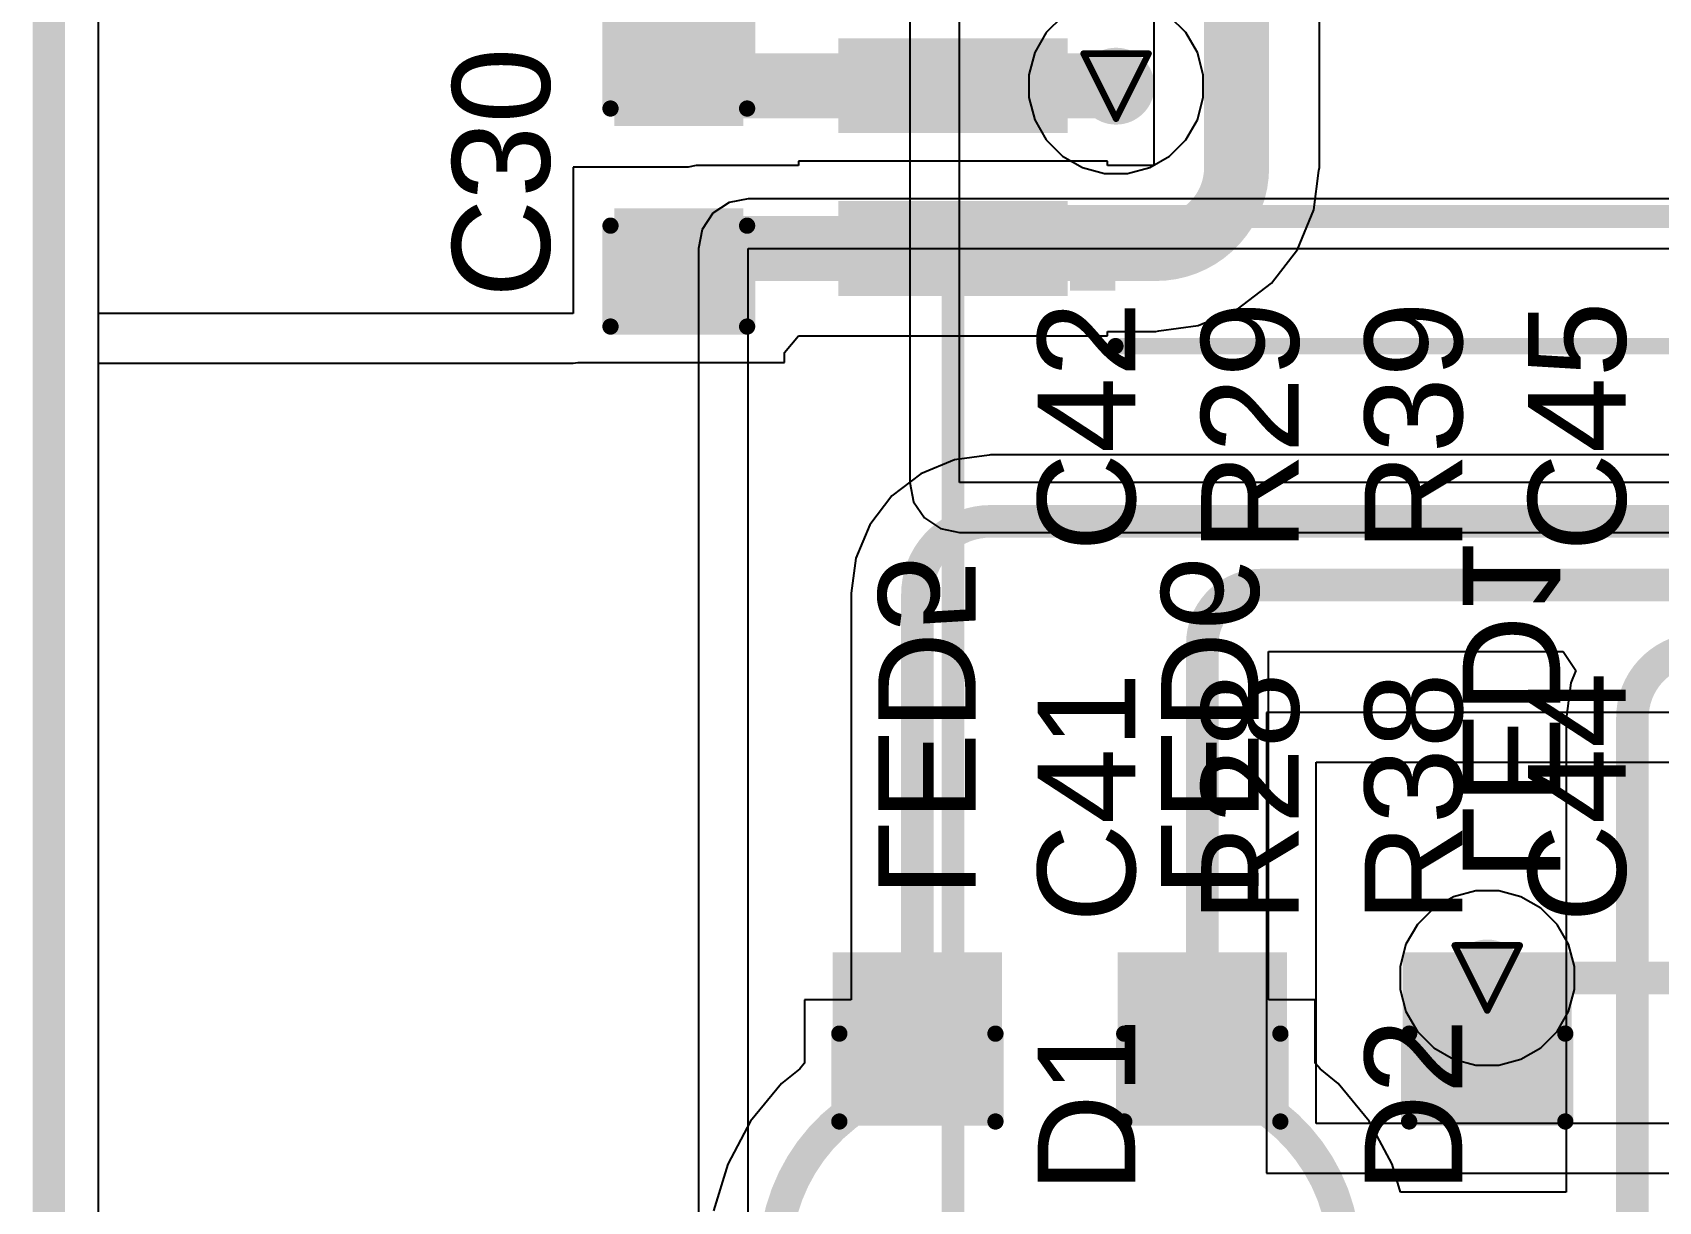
# Model space of a CAD drawing. Header units: inches. Extents: x 0 to 35.2, y -0.7 to 15.9.
# Drawn here: x -0.005 to 0.4949, y 0.2763 to 0.6355 of the extents above; entities that cross this region are included whole.
import ezdxf

# ---------------------------------------------------------------- set-up
doc = ezdxf.new("R2010")
doc.units = ezdxf.units.IN
doc.header["$MEASUREMENT"] = 0
for name, color, linetype in [('Bottom Layer', 5, 'Continuous'), ('Bottom Overlay', 54, 'Continuous'), ('Bottom Paste', 16, 'Continuous'), ('Bottom Solder', 6, 'Continuous'), ('Drill Drawing', 1, 'Continuous'), ('GND1', 16, 'Continuous'), ('GND2', 76, 'Continuous'), ('Mechanical 6', 56, 'Continuous'), ('Top Layer', 1, 'Continuous'), ('Top Overlay', 2, 'Continuous'), ('Via Holes', 16, 'Continuous')]:
    doc.layers.add(name, color=color, linetype=linetype)
doc.styles.add('Arial', font='', dxfattribs={"height": 0.2})
doc.styles.get('Arial').set_extended_font_data('Arial')

# ---------------------------------------------------------------- blocks, each defined once
blk = doc.blocks.new('SOIC_16_300____B_22')
at = {"layer": 'Bottom Layer'}
for points in [[(-0.22441, 0.18681), (-0.15945, 0.18681), (-0.15945, 0.16319), (-0.22441, 0.16319)], [(0.15945, 0.18681), (0.22441, 0.18681), (0.22441, 0.16319), (0.15945, 0.16319)], [(-0.22441, 0.13681), (-0.15945, 0.13681), (-0.15945, 0.11319), (-0.22441, 0.11319)], [(0.15945, 0.13681), (0.22441, 0.13681), (0.22441, 0.11319), (0.15945, 0.11319)], [(-0.22441, 0.08681), (-0.15945, 0.08681), (-0.15945, 0.06319), (-0.22441, 0.06319)], [(0.15945, 0.08681), (0.22441, 0.08681), (0.22441, 0.06319), (0.15945, 0.06319)], [(-0.22441, 0.03681), (-0.15945, 0.03681), (-0.15945, 0.01319), (-0.22441, 0.01319)], [(0.15945, 0.03681), (0.22441, 0.03681), (0.22441, 0.01319), (0.15945, 0.01319)], [(-0.22441, -0.01319), (-0.15945, -0.01319), (-0.15945, -0.03681), (-0.22441, -0.03681)], [(0.15945, -0.01319), (0.22441, -0.01319), (0.22441, -0.03681), (0.15945, -0.03681)], [(-0.22441, -0.06319), (-0.15945, -0.06319), (-0.15945, -0.08681), (-0.22441, -0.08681)], [(0.15945, -0.06319), (0.22441, -0.06319), (0.22441, -0.08681), (0.15945, -0.08681)], [(-0.22441, -0.11319), (-0.15945, -0.11319), (-0.15945, -0.13681), (-0.22441, -0.13681)], [(0.15945, -0.11319), (0.22441, -0.11319), (0.22441, -0.13681), (0.15945, -0.13681)], [(-0.22441, -0.16319), (-0.15945, -0.16319), (-0.15945, -0.18681), (-0.22441, -0.18681)], [(0.15945, -0.16319), (0.22441, -0.16319), (0.22441, -0.18681), (0.15945, -0.18681)]]:
    blk.add_hatch(color=5, dxfattribs=at).paths.add_polyline_path(points)
at = {"layer": 'Bottom Overlay'}
blk.add_hatch(color=54, dxfattribs=at).paths.add_polyline_path([(-0.156, -0.188), (-0.142, -0.188), (-0.142, -0.162), (-0.156, -0.162)])
at = {"layer": 'Bottom Paste'}
for points in [[(-0.22441, 0.18681), (-0.15945, 0.18681), (-0.15945, 0.16319), (-0.22441, 0.16319)], [(0.15945, 0.18681), (0.22441, 0.18681), (0.22441, 0.16319), (0.15945, 0.16319)], [(-0.22441, 0.13681), (-0.15945, 0.13681), (-0.15945, 0.11319), (-0.22441, 0.11319)], [(0.15945, 0.13681), (0.22441, 0.13681), (0.22441, 0.11319), (0.15945, 0.11319)], [(-0.22441, 0.08681), (-0.15945, 0.08681), (-0.15945, 0.06319), (-0.22441, 0.06319)], [(0.15945, 0.08681), (0.22441, 0.08681), (0.22441, 0.06319), (0.15945, 0.06319)], [(-0.22441, 0.03681), (-0.15945, 0.03681), (-0.15945, 0.01319), (-0.22441, 0.01319)], [(0.15945, 0.03681), (0.22441, 0.03681), (0.22441, 0.01319), (0.15945, 0.01319)], [(-0.22441, -0.01319), (-0.15945, -0.01319), (-0.15945, -0.03681), (-0.22441, -0.03681)], [(0.15945, -0.01319), (0.22441, -0.01319), (0.22441, -0.03681), (0.15945, -0.03681)], [(-0.22441, -0.06319), (-0.15945, -0.06319), (-0.15945, -0.08681), (-0.22441, -0.08681)], [(0.15945, -0.06319), (0.22441, -0.06319), (0.22441, -0.08681), (0.15945, -0.08681)], [(-0.22441, -0.11319), (-0.15945, -0.11319), (-0.15945, -0.13681), (-0.22441, -0.13681)], [(0.15945, -0.11319), (0.22441, -0.11319), (0.22441, -0.13681), (0.15945, -0.13681)], [(-0.22441, -0.16319), (-0.15945, -0.16319), (-0.15945, -0.18681), (-0.22441, -0.18681)], [(0.15945, -0.16319), (0.22441, -0.16319), (0.22441, -0.18681), (0.15945, -0.18681)]]:
    blk.add_hatch(color=16, dxfattribs=at).paths.add_polyline_path(points)
at = {"layer": 'Bottom Solder'}
for points in [[(-0.22717, 0.18957), (-0.15669, 0.18957), (-0.15669, 0.16043), (-0.22717, 0.16043)], [(0.15669, 0.18957), (0.22717, 0.18957), (0.22717, 0.16043), (0.15669, 0.16043)], [(-0.22717, 0.13957), (-0.15669, 0.13957), (-0.15669, 0.11043), (-0.22717, 0.11043)], [(0.15669, 0.13957), (0.22717, 0.13957), (0.22717, 0.11043), (0.15669, 0.11043)], [(-0.22717, 0.08957), (-0.15669, 0.08957), (-0.15669, 0.06043), (-0.22717, 0.06043)], [(0.15669, 0.08957), (0.22717, 0.08957), (0.22717, 0.06043), (0.15669, 0.06043)], [(-0.22717, 0.03957), (-0.15669, 0.03957), (-0.15669, 0.01043), (-0.22717, 0.01043)], [(0.15669, 0.03957), (0.22717, 0.03957), (0.22717, 0.01043), (0.15669, 0.01043)], [(-0.22717, -0.01043), (-0.15669, -0.01043), (-0.15669, -0.03957), (-0.22717, -0.03957)], [(0.15669, -0.01043), (0.22717, -0.01043), (0.22717, -0.03957), (0.15669, -0.03957)], [(-0.22717, -0.06043), (-0.15669, -0.06043), (-0.15669, -0.08957), (-0.22717, -0.08957)], [(0.15669, -0.06043), (0.22717, -0.06043), (0.22717, -0.08957), (0.15669, -0.08957)], [(-0.22717, -0.11043), (-0.15669, -0.11043), (-0.15669, -0.13957), (-0.22717, -0.13957)], [(0.15669, -0.11043), (0.22717, -0.11043), (0.22717, -0.13957), (0.15669, -0.13957)], [(-0.22717, -0.16043), (-0.15669, -0.16043), (-0.15669, -0.18957), (-0.22717, -0.18957)], [(0.15669, -0.16043), (0.22717, -0.16043), (0.22717, -0.18957), (0.15669, -0.18957)]]:
    blk.add_hatch(color=6, dxfattribs=at).paths.add_polyline_path(points)
at = {"layer": 'Bottom Overlay'}
for points, const_width in [([(-0.142, 0.205), (0.151, 0.205)], 0.005), ([(-0.2363, -0.171), (-0.2363, -0.181)], 0.00787), ([(-0.2363, -0.171), (-0.2313, -0.176)], 0.00787), ([(-0.2363, -0.181), (-0.2313, -0.176)], 0.00787), ([(-0.142, -0.205), (0.151, -0.205)], 0.005)]:
    blk.add_lwpolyline(points, dxfattribs=dict(at, const_width=const_width))
for points, const_width in [([(-0.14325, 0.205, 1), (-0.14075, 0.205, 1)], 0.0025), ([(0.14975, 0.205, 1), (0.15225, 0.205, 1)], 0.0025), ([(-0.23827, -0.171, 1), (-0.23433, -0.171, 1)], 0.00394), ([(-0.23827, -0.171, 1), (-0.23433, -0.171, 1)], 0.00394), ([(-0.23327, -0.176, 1), (-0.22933, -0.176, 1)], 0.00394), ([(-0.23327, -0.176, 1), (-0.22933, -0.176, 1)], 0.00394), ([(-0.23827, -0.181, 1), (-0.23433, -0.181, 1)], 0.00394), ([(-0.23827, -0.181, 1), (-0.23433, -0.181, 1)], 0.00394), ([(-0.14325, -0.205, 1), (-0.14075, -0.205, 1)], 0.0025), ([(0.14975, -0.205, 1), (0.15225, -0.205, 1)], 0.0025)]:
    blk.add_lwpolyline(points, format="xyb", close=True, dxfattribs=dict(at, const_width=const_width))
blk = doc.blocks.new('LED_0603_B_107')
at = {"layer": 'Bottom Layer'}
for points in [[(-0.03937, 0.01969), (-0.01969, 0.01969), (-0.01969, -0.01969), (-0.03937, -0.01969)], [(0.01969, 0.01969), (0.03937, 0.01969), (0.03937, -0.01969), (0.01969, -0.01969)]]:
    blk.add_hatch(color=5, dxfattribs=at).paths.add_polyline_path(points)
at = {"layer": 'Bottom Overlay'}
blk.add_hatch(color=54, dxfattribs=at).paths.add_polyline_path([(0.044, -0.026), (0.069, -0.026), (0.069, 0.026), (0.044, 0.026)])
at = {"layer": 'Bottom Paste'}
for points in [[(-0.03937, 0.01969), (-0.01969, 0.01969), (-0.01969, -0.01969), (-0.03937, -0.01969)], [(0.01969, 0.01969), (0.03937, 0.01969), (0.03937, -0.01969), (0.01969, -0.01969)]]:
    blk.add_hatch(color=16, dxfattribs=at).paths.add_polyline_path(points)
at = {"layer": 'Bottom Solder'}
for points in [[(-0.04337, 0.02369), (-0.01569, 0.02369), (-0.01569, -0.02369), (-0.04337, -0.02369)], [(0.01569, 0.02369), (0.04337, 0.02369), (0.04337, -0.02369), (0.01569, -0.02369)]]:
    blk.add_hatch(color=6, dxfattribs=at).paths.add_polyline_path(points)
at = {"layer": 'Bottom Overlay', "const_width": 0.005}
for points in [[(-0.044, 0.024), (-0.017, 0.024)], [(-0.044, 0.024), (-0.044, -0.024)], [(0.017, 0.024), (0.044, 0.024)], [(0.044, 0.024), (0.044, -0.024)], [(-0.044, -0.024), (-0.017, -0.024)], [(0.017, -0.024), (0.044, -0.024)]]:
    blk.add_lwpolyline(points, dxfattribs=at)
at = {"layer": 'Bottom Overlay', "const_width": 0.0025}
for points in [[(-0.04525, 0.024, 1), (-0.04275, 0.024, 1)], [(-0.04525, 0.024, 1), (-0.04275, 0.024, 1)], [(-0.01825, 0.024, 1), (-0.01575, 0.024, 1)], [(0.01575, 0.024, 1), (0.01825, 0.024, 1)], [(0.04275, 0.024, 1), (0.04525, 0.024, 1)], [(0.04275, 0.024, 1), (0.04525, 0.024, 1)], [(-0.04525, -0.024, 1), (-0.04275, -0.024, 1)], [(-0.04525, -0.024, 1), (-0.04275, -0.024, 1)], [(-0.01825, -0.024, 1), (-0.01575, -0.024, 1)], [(0.01575, -0.024, 1), (0.01825, -0.024, 1)], [(0.04275, -0.024, 1), (0.04525, -0.024, 1)], [(0.04275, -0.024, 1), (0.04525, -0.024, 1)]]:
    blk.add_lwpolyline(points, format="xyb", close=True, dxfattribs=at)
blk = doc.blocks.new('LED_0603_B_108')
at = {"layer": 'Bottom Layer'}
for points in [[(-0.03937, 0.01969), (-0.01969, 0.01969), (-0.01969, -0.01969), (-0.03937, -0.01969)], [(0.01969, 0.01969), (0.03937, 0.01969), (0.03937, -0.01969), (0.01969, -0.01969)]]:
    blk.add_hatch(color=5, dxfattribs=at).paths.add_polyline_path(points)
at = {"layer": 'Bottom Overlay'}
blk.add_hatch(color=54, dxfattribs=at).paths.add_polyline_path([(0.044, -0.026), (0.069, -0.026), (0.069, 0.026), (0.044, 0.026)])
at = {"layer": 'Bottom Paste'}
for points in [[(-0.03937, 0.01969), (-0.01969, 0.01969), (-0.01969, -0.01969), (-0.03937, -0.01969)], [(0.01969, 0.01969), (0.03937, 0.01969), (0.03937, -0.01969), (0.01969, -0.01969)]]:
    blk.add_hatch(color=16, dxfattribs=at).paths.add_polyline_path(points)
at = {"layer": 'Bottom Solder'}
for points in [[(-0.04337, 0.02369), (-0.01569, 0.02369), (-0.01569, -0.02369), (-0.04337, -0.02369)], [(0.01569, 0.02369), (0.04337, 0.02369), (0.04337, -0.02369), (0.01569, -0.02369)]]:
    blk.add_hatch(color=6, dxfattribs=at).paths.add_polyline_path(points)
at = {"layer": 'Bottom Overlay', "const_width": 0.005}
for points in [[(-0.044, 0.024), (-0.017, 0.024)], [(-0.044, 0.024), (-0.044, -0.024)], [(0.017, 0.024), (0.044, 0.024)], [(0.044, 0.024), (0.044, -0.024)], [(-0.044, -0.024), (-0.017, -0.024)], [(0.017, -0.024), (0.044, -0.024)]]:
    blk.add_lwpolyline(points, dxfattribs=at)
at = {"layer": 'Bottom Overlay', "const_width": 0.0025}
for points in [[(-0.04525, 0.024, 1), (-0.04275, 0.024, 1)], [(-0.04525, 0.024, 1), (-0.04275, 0.024, 1)], [(-0.01825, 0.024, 1), (-0.01575, 0.024, 1)], [(0.01575, 0.024, 1), (0.01825, 0.024, 1)], [(0.04275, 0.024, 1), (0.04525, 0.024, 1)], [(0.04275, 0.024, 1), (0.04525, 0.024, 1)], [(-0.04525, -0.024, 1), (-0.04275, -0.024, 1)], [(-0.04525, -0.024, 1), (-0.04275, -0.024, 1)], [(-0.01825, -0.024, 1), (-0.01575, -0.024, 1)], [(0.01575, -0.024, 1), (0.01825, -0.024, 1)], [(0.04275, -0.024, 1), (0.04525, -0.024, 1)], [(0.04275, -0.024, 1), (0.04525, -0.024, 1)]]:
    blk.add_lwpolyline(points, format="xyb", close=True, dxfattribs=at)
blk = doc.blocks.new('LED_0603_B_112')
at = {"layer": 'Bottom Layer'}
for points in [[(-0.03937, 0.01969), (-0.01969, 0.01969), (-0.01969, -0.01969), (-0.03937, -0.01969)], [(0.01969, 0.01969), (0.03937, 0.01969), (0.03937, -0.01969), (0.01969, -0.01969)]]:
    blk.add_hatch(color=5, dxfattribs=at).paths.add_polyline_path(points)
at = {"layer": 'Bottom Overlay'}
blk.add_hatch(color=54, dxfattribs=at).paths.add_polyline_path([(0.044, -0.026), (0.069, -0.026), (0.069, 0.026), (0.044, 0.026)])
at = {"layer": 'Bottom Paste'}
for points in [[(-0.03937, 0.01969), (-0.01969, 0.01969), (-0.01969, -0.01969), (-0.03937, -0.01969)], [(0.01969, 0.01969), (0.03937, 0.01969), (0.03937, -0.01969), (0.01969, -0.01969)]]:
    blk.add_hatch(color=16, dxfattribs=at).paths.add_polyline_path(points)
at = {"layer": 'Bottom Solder'}
for points in [[(-0.04337, 0.02369), (-0.01569, 0.02369), (-0.01569, -0.02369), (-0.04337, -0.02369)], [(0.01569, 0.02369), (0.04337, 0.02369), (0.04337, -0.02369), (0.01569, -0.02369)]]:
    blk.add_hatch(color=6, dxfattribs=at).paths.add_polyline_path(points)
at = {"layer": 'Bottom Overlay', "const_width": 0.005}
for points in [[(-0.044, 0.024), (-0.017, 0.024)], [(-0.044, 0.024), (-0.044, -0.024)], [(0.017, 0.024), (0.044, 0.024)], [(0.044, 0.024), (0.044, -0.024)], [(-0.044, -0.024), (-0.017, -0.024)], [(0.017, -0.024), (0.044, -0.024)]]:
    blk.add_lwpolyline(points, dxfattribs=at)
at = {"layer": 'Bottom Overlay', "const_width": 0.0025}
for points in [[(-0.04525, 0.024, 1), (-0.04275, 0.024, 1)], [(-0.04525, 0.024, 1), (-0.04275, 0.024, 1)], [(-0.01825, 0.024, 1), (-0.01575, 0.024, 1)], [(0.01575, 0.024, 1), (0.01825, 0.024, 1)], [(0.04275, 0.024, 1), (0.04525, 0.024, 1)], [(0.04275, 0.024, 1), (0.04525, 0.024, 1)], [(-0.04525, -0.024, 1), (-0.04275, -0.024, 1)], [(-0.04525, -0.024, 1), (-0.04275, -0.024, 1)], [(-0.01825, -0.024, 1), (-0.01575, -0.024, 1)], [(0.01575, -0.024, 1), (0.01825, -0.024, 1)], [(0.04275, -0.024, 1), (0.04525, -0.024, 1)], [(0.04275, -0.024, 1), (0.04525, -0.024, 1)]]:
    blk.add_lwpolyline(points, format="xyb", close=True, dxfattribs=at)
blk = doc.blocks.new('C___0603_B_168')
at = {"layer": 'Bottom Layer'}
for points in [[(-0.045, -0.0175), (-0.045, 0.0175), (-0.015, 0.0175), (-0.015, -0.0175)], [(0.015, -0.0175), (0.015, 0.0175), (0.045, 0.0175), (0.045, -0.0175)]]:
    blk.add_hatch(color=5, dxfattribs=at).paths.add_polyline_path(points)
at = {"layer": 'Bottom Paste'}
for points in [[(-0.045, -0.0175), (-0.045, 0.0175), (-0.015, 0.0175), (-0.015, -0.0175)], [(0.015, -0.0175), (0.015, 0.0175), (0.045, 0.0175), (0.045, -0.0175)]]:
    blk.add_hatch(color=16, dxfattribs=at).paths.add_polyline_path(points)
at = {"layer": 'Bottom Solder'}
for points in [[(-0.04736, -0.01986), (-0.04736, 0.01986), (-0.01264, 0.01986), (-0.01264, -0.01986)], [(0.01264, -0.01986), (0.01264, 0.01986), (0.04736, 0.01986), (0.04736, -0.01986)]]:
    blk.add_hatch(color=6, dxfattribs=at).paths.add_polyline_path(points)
at = {"layer": 'Bottom Overlay', "const_width": 0.005}
for points in [[(-0.049, -0.021), (-0.049, 0.021)], [(-0.018, 0.021), (-0.049, 0.021)], [(0.049, 0.021), (0.018, 0.021)], [(0.049, -0.021), (0.049, 0.021)], [(-0.018, -0.021), (-0.049, -0.021)], [(0.049, -0.021), (0.018, -0.021)]]:
    blk.add_lwpolyline(points, dxfattribs=at)
at = {"layer": 'Bottom Overlay', "const_width": 0.0025}
for points in [[(-0.05025, 0.021, 1), (-0.04775, 0.021, 1)], [(-0.05025, 0.021, 1), (-0.04775, 0.021, 1)], [(-0.01925, 0.021, 1), (-0.01675, 0.021, 1)], [(0.01675, 0.021, 1), (0.01925, 0.021, 1)], [(0.04775, 0.021, 1), (0.05025, 0.021, 1)], [(0.04775, 0.021, 1), (0.05025, 0.021, 1)], [(-0.05025, -0.021, 1), (-0.04775, -0.021, 1)], [(-0.05025, -0.021, 1), (-0.04775, -0.021, 1)], [(-0.01925, -0.021, 1), (-0.01675, -0.021, 1)], [(0.01675, -0.021, 1), (0.01925, -0.021, 1)], [(0.04775, -0.021, 1), (0.05025, -0.021, 1)], [(0.04775, -0.021, 1), (0.05025, -0.021, 1)]]:
    blk.add_lwpolyline(points, format="xyb", close=True, dxfattribs=at)

msp = doc.modelspace()

# ---------------------------------------------------------------- hatches: boundary and pattern name
at = {"layer": 'Bottom Layer'}
h = msp.add_hatch(color=5, dxfattribs=at)
edge = h.paths.add_edge_path()
edge.add_arc((0.32812, 0.61904), 0.01181, 0, 360)
h = msp.add_hatch(color=5, dxfattribs=at)
edge = h.paths.add_edge_path()
edge.add_arc((0.44223, 0.345), 0.01181, 0, 360)
at = {"layer": 'GND1'}
h = msp.add_hatch(color=16, dxfattribs=at)
edge = h.paths.add_edge_path()
edge.add_arc((0.32812, 0.61904), 0.01181, 0, 360)
h = msp.add_hatch(color=16, dxfattribs=at)
edge = h.paths.add_edge_path()
edge.add_arc((0.44223, 0.345), 0.01181, 0, 360)
at = {"layer": 'GND2'}
h = msp.add_hatch(color=76, dxfattribs=at)
edge = h.paths.add_edge_path()
edge.add_arc((0.32812, 0.61904), 0.01181, 0, 360)
h = msp.add_hatch(color=76, dxfattribs=at)
edge = h.paths.add_edge_path()
edge.add_arc((0.44223, 0.345), 0.01181, 0, 360)
at = {"layer": 'Top Layer'}
h = msp.add_hatch(color=1, dxfattribs=at)
edge = h.paths.add_edge_path()
edge.add_arc((0.32812, 0.61904), 0.01181, 0, 360)
h = msp.add_hatch(color=1, dxfattribs=at)
edge = h.paths.add_edge_path()
edge.add_arc((0.44223, 0.345), 0.01181, 0, 360)
at = {"layer": 'Via Holes'}
h = msp.add_hatch(color=7, dxfattribs=at)
edge = h.paths.add_edge_path()
edge.add_arc((0.32812, 0.61904), 0.00591, 0, 360)
h = msp.add_hatch(color=7, dxfattribs=at)
edge = h.paths.add_edge_path()
edge.add_arc((0.44223, 0.345), 0.00591, 0, 360)

# ---------------------------------------------------------------- linework, layer by layer
at = {"layer": 'Bottom Layer'}
for p, q in [((0.01529, 0.54917), (0.01529, 1.35025)), ((0.39066, 0.59401), (0.39066, 0.94533)), ((0.33968, 0.94015), (0.33968, 0.59466)), ((0.32548, 0.59598), (0.23052, 0.59598)), ((0.23052, 0.59598), (0.23052, 0.59466)), ((0.32548, 0.59466), (0.32548, 0.59598)), ((0.19661, 0.59417), (0.16119, 0.59417)), ((0.16119, 0.59417), (0.16119, 0.54917)), ((0.19907, 0.59466), (0.19661, 0.59417)), ((0.23052, 0.59466), (0.19907, 0.59466)), ((0.33968, 0.59466), (0.32548, 0.59466)), ((0.38888, 0.581), (0.39048, 0.59312)), ((0.39048, 0.59312), (0.39066, 0.59401)), ((0.38386, 0.56888), (0.38888, 0.581)), ((0.37587, 0.55847), (0.38386, 0.56888)), ((0.36546, 0.55048), (0.37587, 0.55847)), ((0.35334, 0.54546), (0.36546, 0.55048)), ((0.16119, 0.54917), (0.01529, 0.54917)), ((0.34122, 0.54386), (0.35334, 0.54546)), ((0.22619, 0.53716), (0.23052, 0.54236)), ((0.23052, 0.54236), (0.32548, 0.54236)), ((0.32548, 0.54236), (0.32548, 0.54368)), ((0.32548, 0.54368), (0.34033, 0.54368)), ((0.34033, 0.54368), (0.34122, 0.54386)), ((0.22619, 0.53417), (0.22619, 0.53716)), ((0.01529, 0.01529), (0.01529, 0.53388)), ((0.01529, 0.53388), (0.16119, 0.53388)), ((0.16119, 0.53388), (0.16266, 0.53417)), ((0.16266, 0.53417), (0.22619, 0.53417)), ((0.28911, 0.50564), (0.27841, 0.50423)), ((0.28949, 0.50571), (0.28911, 0.50564)), ((1.08729, 0.50571), (0.28949, 0.50571)), ((0.26808, 0.49995), (0.25921, 0.49314)), ((0.27841, 0.50423), (0.26808, 0.49995)), ((0.25921, 0.49314), (0.25241, 0.48427)), ((0.25241, 0.48427), (0.24813, 0.47395)), ((0.24813, 0.47395), (0.24672, 0.46324)), ((0.24672, 0.46324), (0.24664, 0.46286)), ((0.24664, 0.46286), (0.24664, 0.33826)), ((0.37502, 0.33826), (0.37502, 0.44535)), ((0.37502, 0.44535), (0.46562, 0.44535)), ((0.46562, 0.44535), (0.46951, 0.43952)), ((0.46791, 0.43568), (0.46657, 0.42545)), ((0.46951, 0.43952), (0.46791, 0.43568)), ((0.46657, 0.42545), (0.46646, 0.42492)), ((0.46646, 0.42492), (0.46646, 0.27921)), ((0.24664, 0.33826), (0.23235, 0.33826)), ((0.23235, 0.33826), (0.23235, 0.31883)), ((0.38932, 0.33826), (0.37502, 0.33826)), ((0.38932, 0.31883), (0.38932, 0.33826)), ((0.23085, 0.31712), (0.22529, 0.31256)), ((0.23226, 0.31875), (0.23085, 0.31712)), ((0.23235, 0.31883), (0.23226, 0.31875)), ((0.38941, 0.31875), (0.38932, 0.31883)), ((0.39082, 0.31712), (0.38941, 0.31875)), ((0.39638, 0.31256), (0.39082, 0.31712)), ((0.22529, 0.31256), (0.21578, 0.30097)), ((0.40589, 0.30097), (0.39638, 0.31256)), ((0.21578, 0.30097), (0.20872, 0.28776)), ((0.41295, 0.28776), (0.40589, 0.30097)), ((0.20872, 0.28776), (0.20437, 0.27342)), ((0.41554, 0.27921), (0.41295, 0.28776)), ((0.46646, 0.27921), (0.41554, 0.27921))]:
    msp.add_line(p, q, dxfattribs=at)
for points, const_width in [([(0.36517, 0.59401), (0.36517, 0.94533)], 0.02), ([(0.19869, 0.61917), (0.278, 0.61917)], 0.02), ([(0.278, 0.61917), (0.32799, 0.61917)], 0.02), ([(0.19388, 0.56398), (0.19907, 0.56917)], 0.02), ([(0.19907, 0.56917), (0.34033, 0.56917)], 0.02), ([(0.28949, 0.48532), (1.09007, 0.48532)], 0.01), ([(0.37275, 0.46574), (1.1064, 0.46574)], 0.01), ([(0.26704, 0.31342), (0.26704, 0.46286)], 0.01), ([(0.35463, 0.31342), (0.35463, 0.44762)], 0.01), ([(0.48685, 0.15852), (0.48685, 0.42492)], 0.01), ([(0.44223, 0.31343), (0.44223, 0.345)], 0.02), ([(0.25235, 0.30858), (0.26704, 0.31342)], 0.01), ([(0.35463, 0.31342), (0.36932, 0.30858)], 0.01), ([(0.24481, 0.30269), (0.25235, 0.30858)], 0.01), ([(0.36932, 0.30858), (0.37686, 0.30269)], 0.01)]:
    msp.add_lwpolyline(points, dxfattribs=dict(at, const_width=const_width))
for points, const_width in [([(0.19369, 0.61917, 1), (0.20369, 0.61917, 1)], 0.01), ([(0.19119, 0.62417, 1), (0.19619, 0.62417, 1)], 0.005), ([(0.273, 0.61917, 1), (0.283, 0.61917, 1)], 0.01), ([(0.273, 0.61917, 1), (0.283, 0.61917, 1)], 0.01), ([(0.32299, 0.61917, 1), (0.33299, 0.61917, 1)], 0.01), ([(0.19619, 0.61917, 1), (0.20119, 0.61917, 1)], 0.005), ([(0.36017, 0.59401, 1), (0.37017, 0.59401, 1)], 0.01), ([(0.36017, 0.59401, 1), (0.37017, 0.59401, 1)], 0.01), ([(0.19407, 0.56917, 1), (0.20407, 0.56917, 1)], 0.01), ([(0.19407, 0.56917, 1), (0.20407, 0.56917, 1)], 0.01), ([(0.33533, 0.56917, 1), (0.34533, 0.56917, 1)], 0.01), ([(0.33533, 0.56917, 1), (0.34533, 0.56917, 1)], 0.01), ([(0.18888, 0.56398, 1), (0.19888, 0.56398, 1)], 0.01), ([(0.28699, 0.48532, 1), (0.29199, 0.48532, 1)], 0.005), ([(0.28699, 0.48532, 1), (0.29199, 0.48532, 1)], 0.005), ([(0.37025, 0.46574, 1), (0.37525, 0.46574, 1)], 0.005), ([(0.37025, 0.46574, 1), (0.37525, 0.46574, 1)], 0.005), ([(0.26454, 0.46286, 1), (0.26954, 0.46286, 1)], 0.005), ([(0.26454, 0.46286, 1), (0.26954, 0.46286, 1)], 0.005), ([(0.35213, 0.44762, 1), (0.35713, 0.44762, 1)], 0.005), ([(0.35213, 0.44762, 1), (0.35713, 0.44762, 1)], 0.005), ([(0.48435, 0.42492, 1), (0.48935, 0.42492, 1)], 0.005), ([(0.48435, 0.42492, 1), (0.48935, 0.42492, 1)], 0.005), ([(0.43723, 0.345, 1), (0.44723, 0.345, 1)], 0.01), ([(0.43723, 0.31343, 1), (0.44723, 0.31343, 1)], 0.01), ([(0.26454, 0.31342, 1), (0.26954, 0.31342, 1)], 0.005), ([(0.26454, 0.31342, 1), (0.26954, 0.31342, 1)], 0.005), ([(0.35213, 0.31342, 1), (0.35713, 0.31342, 1)], 0.005), ([(0.35213, 0.31342, 1), (0.35713, 0.31342, 1)], 0.005), ([(0.24985, 0.30858, 1), (0.25485, 0.30858, 1)], 0.005), ([(0.24985, 0.30858, 1), (0.25485, 0.30858, 1)], 0.005), ([(0.36682, 0.30858, 1), (0.37182, 0.30858, 1)], 0.005), ([(0.36682, 0.30858, 1), (0.37182, 0.30858, 1)], 0.005), ([(0.24231, 0.30269, 1), (0.24731, 0.30269, 1)], 0.005), ([(0.24231, 0.30269, 1), (0.24731, 0.30269, 1)], 0.005), ([(0.37436, 0.30269, 1), (0.37936, 0.30269, 1)], 0.005), ([(0.37436, 0.30269, 1), (0.37936, 0.30269, 1)], 0.005)]:
    msp.add_lwpolyline(points, format="xyb", close=True, dxfattribs=dict(at, const_width=const_width))
for points, const_width in [([(0.19869, 0.61917, -0.414214), (0.19369, 0.62417)], 0.01), ([(0.36517, 0.59401, -0.414214), (0.34033, 0.56917)], 0.02), ([(0.26704, 0.46286, -0.414214), (0.28949, 0.48532)], 0.01), ([(0.35463, 0.44762, -0.414214), (0.37275, 0.46574)], 0.01), ([(0.48685, 0.42492, -0.414214), (0.50809, 0.44615)], 0.01), ([(0.22327, 0.25859, -0.230489), (0.24481, 0.30269)], 0.01), ([(0.37686, 0.30269, -0.230711), (0.3984, 0.25854)], 0.01)]:
    msp.add_lwpolyline(points, format="xyb", dxfattribs=dict(at, const_width=const_width))
at = {"layer": 'Drill Drawing', "const_width": 0.002}
for points in [[(0.31812, 0.62904), (0.33812, 0.62904)], [(0.31812, 0.62904), (0.32812, 0.60904)], [(0.32812, 0.60904), (0.33812, 0.62904)], [(0.43223, 0.355), (0.45223, 0.355)], [(0.43223, 0.355), (0.44223, 0.335)], [(0.44223, 0.335), (0.45223, 0.355)]]:
    msp.add_lwpolyline(points, dxfattribs=at)
at = {"layer": 'Drill Drawing', "const_width": 0.001}
for points in [[(0.31762, 0.62904, 1), (0.31862, 0.62904, 1)], [(0.31762, 0.62904, 1), (0.31862, 0.62904, 1)], [(0.33762, 0.62904, 1), (0.33862, 0.62904, 1)], [(0.33762, 0.62904, 1), (0.33862, 0.62904, 1)], [(0.32762, 0.60904, 1), (0.32862, 0.60904, 1)], [(0.32762, 0.60904, 1), (0.32862, 0.60904, 1)], [(0.43173, 0.355, 1), (0.43273, 0.355, 1)], [(0.43173, 0.355, 1), (0.43273, 0.355, 1)], [(0.45173, 0.355, 1), (0.45273, 0.355, 1)], [(0.45173, 0.355, 1), (0.45273, 0.355, 1)], [(0.44173, 0.335, 1), (0.44273, 0.335, 1)], [(0.44173, 0.335, 1), (0.44273, 0.335, 1)]]:
    msp.add_lwpolyline(points, format="xyb", close=True, dxfattribs=at)
at = {"layer": 'GND1'}
for p, q in [((0.01529, 0.01529), (0.01529, 1.25707)), ((0.43188, 0.36998), (0.42577, 0.36645)), ((0.4387, 0.37181), (0.43188, 0.36998)), ((0.44576, 0.37181), (0.4387, 0.37181)), ((0.45258, 0.36998), (0.44576, 0.37181)), ((0.45869, 0.36645), (0.45258, 0.36998)), ((0.42577, 0.36645), (0.42078, 0.36146)), ((0.46369, 0.36146), (0.45869, 0.36645)), ((0.42078, 0.36146), (0.41725, 0.35534)), ((0.46722, 0.35534), (0.46369, 0.36146)), ((0.41725, 0.35534), (0.41542, 0.34852)), ((0.46904, 0.34852), (0.46722, 0.35534)), ((0.41542, 0.34852), (0.41542, 0.34147)), ((0.46904, 0.34147), (0.46904, 0.34852)), ((0.41542, 0.34147), (0.41725, 0.33465)), ((0.46722, 0.33465), (0.46904, 0.34147)), ((0.41725, 0.33465), (0.42078, 0.32853)), ((0.46369, 0.32853), (0.46722, 0.33465)), ((0.42078, 0.32853), (0.42577, 0.32354)), ((0.45869, 0.32354), (0.46369, 0.32853)), ((0.42577, 0.32354), (0.43188, 0.32001)), ((0.43188, 0.32001), (0.4387, 0.31818)), ((0.44576, 0.31818), (0.45258, 0.32001)), ((0.45258, 0.32001), (0.45869, 0.32354)), ((0.4387, 0.31818), (0.44576, 0.31818))]:
    msp.add_line(p, q, dxfattribs=at)
at = {"layer": 'GND2'}
for p, q in [((0.01529, 0.01529), (0.01529, 1.2934)), ((0.26471, 1.182), (0.26471, 0.49721)), ((0.28, 0.49721), (0.28, 1.182)), ((0.31166, 0.64049), (0.30667, 0.6355)), ((0.34958, 0.6355), (0.34458, 0.64049)), ((0.30667, 0.6355), (0.30314, 0.62939)), ((0.35311, 0.62939), (0.34958, 0.6355)), ((0.30314, 0.62939), (0.30131, 0.62257)), ((0.35493, 0.62257), (0.35311, 0.62939)), ((0.30131, 0.62257), (0.30131, 0.61551)), ((0.35493, 0.61551), (0.35493, 0.62257)), ((0.30131, 0.61551), (0.30314, 0.60869)), ((0.35311, 0.60869), (0.35493, 0.61551)), ((0.30314, 0.60869), (0.30667, 0.60258)), ((0.34958, 0.60258), (0.35311, 0.60869)), ((0.30667, 0.60258), (0.31166, 0.59758)), ((0.34458, 0.59758), (0.34958, 0.60258)), ((0.31166, 0.59758), (0.31777, 0.59405)), ((0.33847, 0.59405), (0.34458, 0.59758)), ((0.31777, 0.59405), (0.32459, 0.59223)), ((0.32459, 0.59223), (0.33165, 0.59223)), ((0.33165, 0.59223), (0.33847, 0.59405)), ((0.26471, 0.49721), (0.26587, 0.49136)), ((0.97694, 0.49721), (0.28, 0.49721)), ((0.26587, 0.49136), (0.26919, 0.48639)), ((0.26919, 0.48639), (0.27415, 0.48308)), ((0.27415, 0.48308), (0.28, 0.48191)), ((0.28, 0.48191), (0.97694, 0.48191))]:
    msp.add_line(p, q, dxfattribs=at)
at = {"layer": 'Mechanical 6', "const_width": 0.01}
msp.add_lwpolyline([(0, 0), (0, 3.2874)], dxfattribs=at)
at = {"layer": 'Top Layer'}
for p, q in [((0.01529, 0.01529), (0.01529, 1.25121)), ((0.31166, 0.64049), (0.30667, 0.6355)), ((0.34958, 0.6355), (0.34458, 0.64049)), ((0.30667, 0.6355), (0.30314, 0.62939)), ((0.35311, 0.62939), (0.34958, 0.6355)), ((0.30314, 0.62939), (0.30131, 0.62257)), ((0.35493, 0.62257), (0.35311, 0.62939)), ((0.30131, 0.62257), (0.30131, 0.61551)), ((0.35493, 0.61551), (0.35493, 0.62257)), ((0.30131, 0.61551), (0.30314, 0.60869)), ((0.35311, 0.60869), (0.35493, 0.61551)), ((0.30314, 0.60869), (0.30667, 0.60258)), ((0.34958, 0.60258), (0.35311, 0.60869)), ((0.30667, 0.60258), (0.31166, 0.59758)), ((0.34458, 0.59758), (0.34958, 0.60258)), ((0.31166, 0.59758), (0.31777, 0.59405)), ((0.33847, 0.59405), (0.34458, 0.59758)), ((0.31777, 0.59405), (0.32459, 0.59223)), ((0.32459, 0.59223), (0.33165, 0.59223)), ((0.33165, 0.59223), (0.33847, 0.59405)), ((0.20419, 0.57999), (0.20087, 0.57503)), ((0.20915, 0.5833), (0.20419, 0.57999)), ((0.215, 0.58447), (0.20915, 0.5833)), ((0.564, 0.58447), (0.215, 0.58447)), ((0.20087, 0.57503), (0.19971, 0.56917)), ((0.19971, 0.56917), (0.19971, 0.1439)), ((0.215, 0.1439), (0.215, 0.56917)), ((0.215, 0.56917), (0.5793, 0.56917)), ((0.74217, 0.42657), (0.37432, 0.42657)), ((0.37432, 0.42657), (0.37432, 0.285)), ((0.38961, 0.30029), (0.38961, 0.41128)), ((0.38961, 0.41128), (0.74217, 0.41128)), ((0.97747, 0.30029), (0.38961, 0.30029)), ((0.37432, 0.285), (1.09474, 0.285))]:
    msp.add_line(p, q, dxfattribs=at)
at = {"layer": 'Top Layer', "const_width": 0.01}
msp.add_lwpolyline([(0.44223, 0.345), (0.52983, 0.345)], dxfattribs=at)
at = {"layer": 'Top Layer', "const_width": 0.005}
msp.add_lwpolyline([(0.43973, 0.345, 1), (0.44473, 0.345, 1)], format="xyb", close=True, dxfattribs=at)
at = {"layer": 'Top Overlay', "const_width": 0.007}
for points in [[(0.278, 0.579), (0.912, 0.579)], [(0.278, 0.25752), (0.278, 0.579)]]:
    msp.add_lwpolyline(points, dxfattribs=at)
at = {"layer": 'Top Overlay', "const_width": 0.0035}
msp.add_lwpolyline([(0.27625, 0.579, 1), (0.27975, 0.579, 1)], format="xyb", close=True, dxfattribs=at)
msp.add_lwpolyline([(0.27625, 0.579, 1), (0.27975, 0.579, 1)], format="xyb", close=True, dxfattribs=at)

# ---------------------------------------------------------------- block references
msp.add_blockref('SOIC_16_300____B_22', (0.46993, 0.74417))
for name, p, rotation in [('C___0603_B_168', (0.19369, 0.59417), 270), ('LED_0603_B_108', (0.26704, 0.28389), 90), ('LED_0603_B_107', (0.35463, 0.28389), 90), ('LED_0603_B_112', (0.44223, 0.2839), 90)]:
    msp.add_blockref(name, p, dxfattribs=dict(rotation=rotation))

# ---------------------------------------------------------------- texts
at = {"layer": 'Bottom Overlay', "style": 'Arial', "text_generation_flag": 2}
for s, p in [('C30', (0.124, 0.55401)), ('LED1', (0.4347, 0.37487)), ('LED5', (0.255, 0.36987)), ('LED6', (0.34197, 0.36987))]:
    msp.add_text(s, height=0.03, rotation=270, dxfattribs=at).set_placement(p)
at = {"layer": 'Top Overlay', "style": 'Arial'}
for s, p in [('C42', (0.334, 0.47601)), ('R29', (0.38427, 0.47601)), ('R39', (0.43454, 0.47601)), ('C45', (0.48481, 0.47601)), ('C41', (0.334, 0.36201)), ('R28', (0.38427, 0.36201)), ('R38', (0.43454, 0.36201)), ('C44', (0.48481, 0.36201)), ('D1', (0.334, 0.27901)), ('D2', (0.43454, 0.27901))]:
    msp.add_text(s, height=0.03, rotation=90, dxfattribs=at).set_placement(p)

doc.saveas('drawing.dxf')
